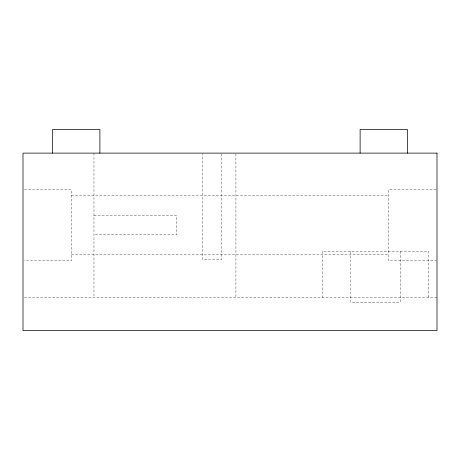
<?xml version="1.0" encoding="UTF-8"?>
<svg xmlns="http://www.w3.org/2000/svg" width="460" height="460" viewBox="0 0 460 460"><rect width="100%" height="100%" fill="white"/><g stroke="black" fill="none" stroke-linecap="round" stroke-linejoin="round"><path stroke-width="0.34" stroke-dasharray="2.3 1.72" d="M24.426 189.784L71.495 189.784L71.495 260.757L24.426 260.757M436.287 189.784L388.504 189.784L388.504 260.757L436.287 260.757M71.495 195.695L388.504 195.695M93.972 215.803L176.772 215.803L176.772 234.732L93.972 234.732M71.495 254.84L388.504 254.84M24.432 297.424L437 297.424M428.72 297.424L428.72 251.292L322.264 251.292L322.264 297.424M400.332 251.292L400.332 302.157L350.652 302.157L350.652 251.292M235.917 153.83L235.917 297.424M221.72 153.83L221.72 259.572L202.797 259.572L202.797 153.83M93.972 153.117L93.972 297.424"/><path stroke-width="0.69" d="M407.428 153.117L407.428 129.455L360.117 129.455L360.117 153.117M99.883 153.117L99.883 129.455L52.572 129.455L52.572 153.117M437 153.117L23 153.117L23 330.544L437 330.544L437 153.117"/></g></svg>
